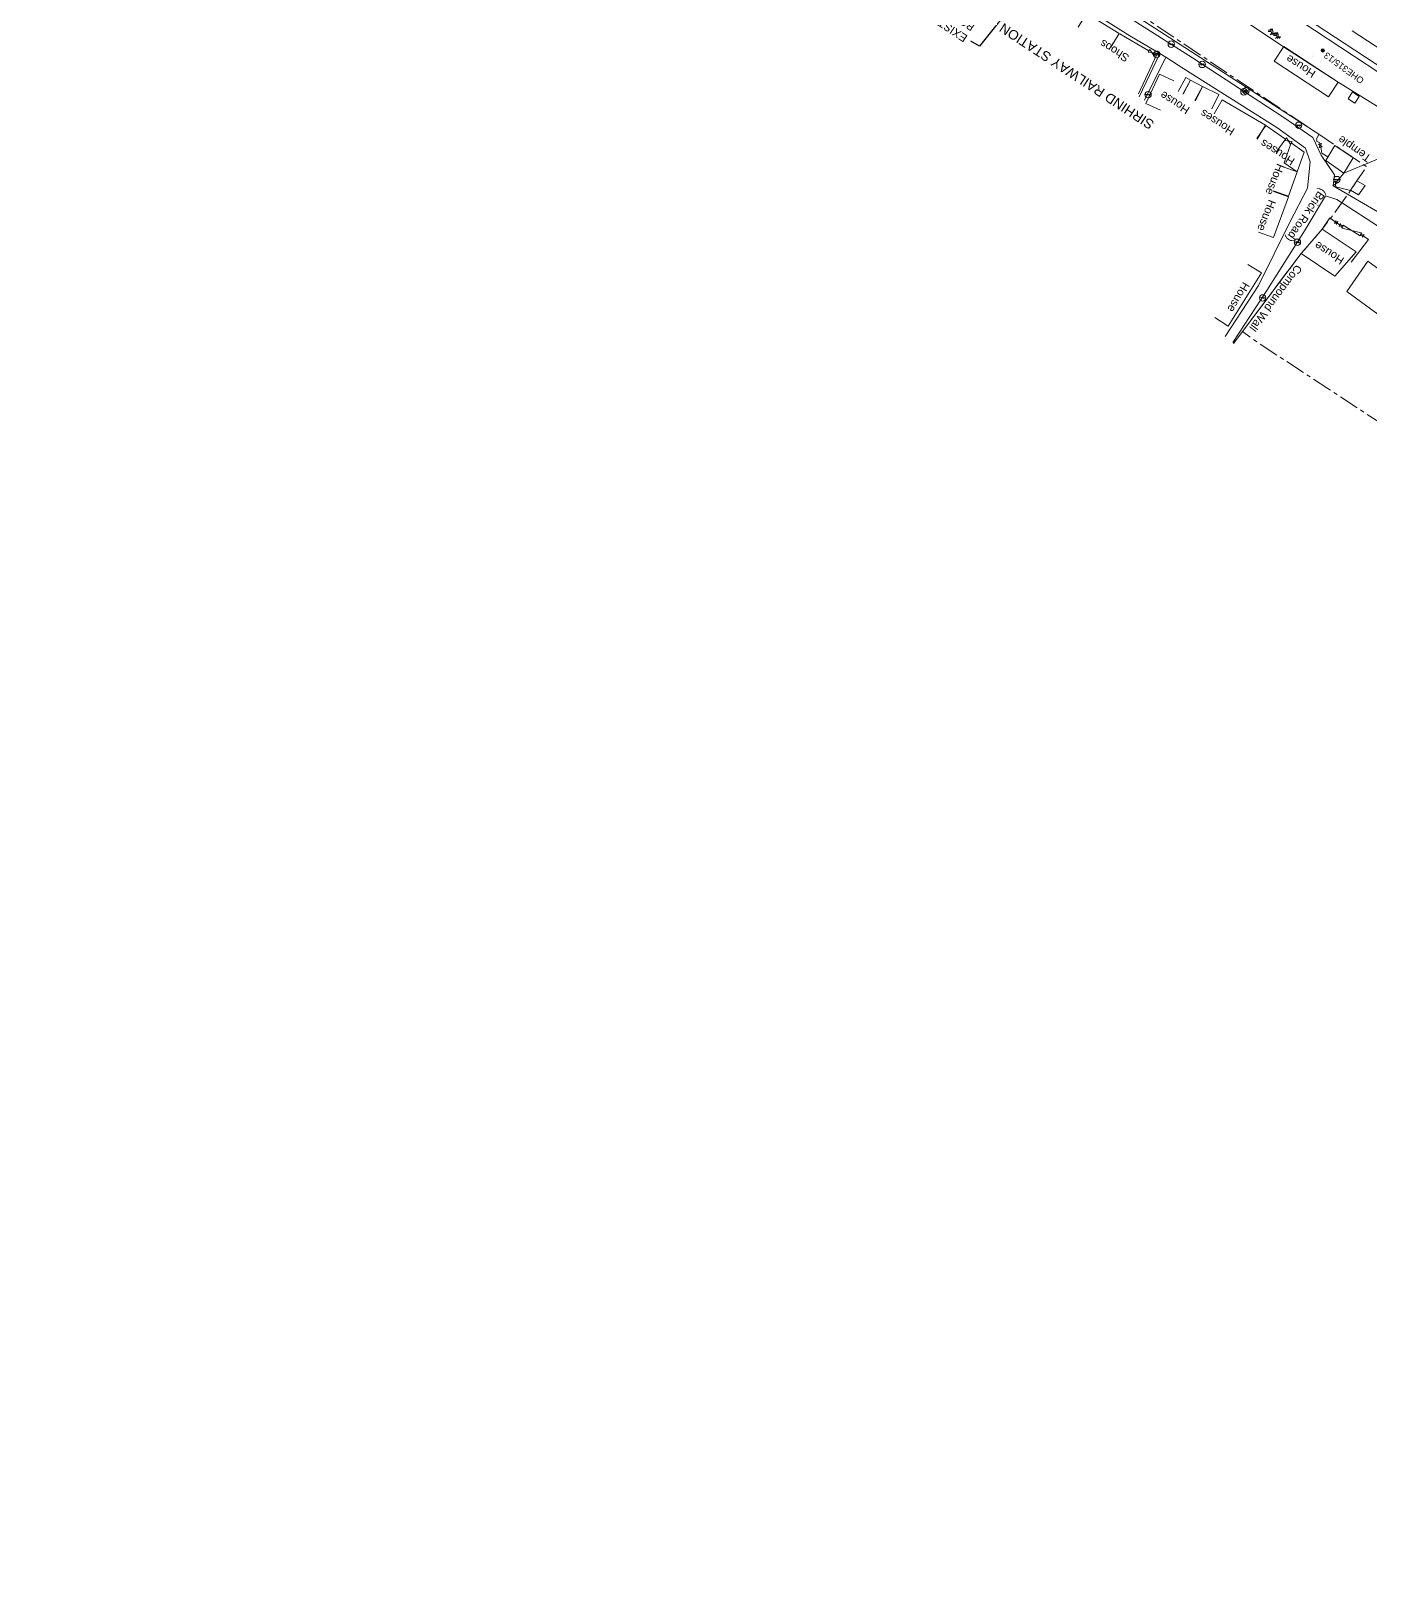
# Model space of a CAD drawing. Header units: metres. Extents: x 628572 to 633121, y 3388024 to 3391117.
# Drawn here: x 631983.4 to 632401.9, y 3388323.6 to 3388808.9 of the extents above; entities that cross this region are included whole.
import ezdxf
from ezdxf.enums import TextEntityAlignment as Align

# ---------------------------------------------------------------- set-up
doc = ezdxf.new("R2010")
doc.units = ezdxf.units.M
doc.header["$MEASUREMENT"] = 0
doc.linetypes.add('CENTER', pattern=[2, 1.25, -0.25, 0.25, -0.25])
doc.linetypes.add('DASHED', pattern=[0.75, 0.5, -0.25])
for name, color, linetype, lineweight in [('Commercial Building Pucca', 251, 'Continuous', 0), ('Commercial Building Semipucca', 251, 'Continuous', 0), ('Compound Wall', 251, 'Continuous', 0), ('Electric Pole', 251, 'Continuous', 0), ('Existing IR Track', 143, 'Continuous', 0), ('Existing Railway Boundary', 7, 'CENTER', 0), ('Gate', 251, 'Continuous', 0), ('Grill', 251, 'Continuous', 0), ('OHE MAST', 8, 'Continuous', 0), ('Platform', 251, 'Continuous', 0), ('Religious_Place', 251, 'Continuous', 0), ('Residential Building Pucca', 251, 'Continuous', 0), ('Residential Building Semipucca', 251, 'Continuous', 0), ('Subroad Edge', 34, 'Continuous', 0), ('Tap', 8, 'Continuous', 0), ('Telephone_Pole', 8, 'Continuous', 0), ('Text', 251, 'Continuous', 0), ('Village Name', 251, 'Continuous', 0)]:
    doc.layers.add(name, color=color, linetype=linetype, lineweight=lineweight)
doc.layers.add('IR PROPOSALS', color=190, linetype='Continuous')
doc.styles.add('notes', font='romans.shx', dxfattribs={"height": 2})
doc.styles.get("Standard").update_dxf_attribs({"font": 'arial.ttf'})
doc.styles.add('Text', font='arial.ttf', dxfattribs={"height": 2})
doc.styles.add('Vill txt', font='arial.ttf', dxfattribs={"height": 3})
doc.dimstyles.new('ISO-25', dxfattribs={"dimtxt": 2.5, "dimasz": 2.5, "dimexe": 1.25, "dimexo": 0.625, "dimtad": 1, "dimtxsty": 'Standard', "dimcen": 2.5, "dimadec": 0, "dimazin": 0, "dimtfac": 1, "dimtmove": 0, "dimatfit": 3, "dimfxl": 1, "dimarcsym": 0})

# ---------------------------------------------------------------- blocks, each defined once
blk = doc.blocks.new('GT')
at = {"layer": 'Gate'}
for p, q in [((-0.5, -0.5), (-0.5, 0.5)), ((-0.5, 0.5), (0.5, -0.5)), ((0.5, 0.5), (0.5, -0.5))]:
    blk.add_line(p, q, dxfattribs=at)
at = {"layer": 'Gate', "flags": 128}
blk.add_lwpolyline([(0.5, 0.5), (-0.5, -0.5)], dxfattribs=at)
blk = doc.blocks.new('EP')
blk.add_hatch(color=8).paths.add_polyline_path([(0.31, -0.24), (0.31, 0), (-0.31, -0.19), (-0.31, 0.07), (-0.93, -0.01), (-0.21, 0.16), (-0.21, -0.05), (0.43, 0.15), (0.41, -0.1), (0.94, -0.01)])
at = {"color": 8}
for p, q in [((-0.93, -0.01), (-0.21, 0.16)), ((-0.31, 0.07), (-0.93, -0.01)), ((-0.31, -0.19), (-0.31, 0.07)), ((0.31, 0), (-0.31, -0.19)), ((-0.21, 0.16), (-0.21, -0.05)), ((-0.21, -0.05), (0.43, 0.15)), ((0.31, -0.24), (0.31, 0)), ((0.43, 0.15), (0.41, -0.1)), ((0.94, -0.01), (0.31, -0.24)), ((0.41, -0.1), (0.94, -0.01))]:
    blk.add_line(p, q, dxfattribs=at)
blk.add_circle((0, 0), 1, dxfattribs=at)
blk = doc.blocks.new('TAP')
at = {"layer": 'Tap', "color": 8}
for p, q in [((-0.32, 0), (0.32, 0)), ((-1.01, -0.33), (0.24, -0.33)), ((-1.01, -0.75), (-0.18, -0.75)), ((-0.37, -0.12), (-0.37, -0.05)), ((-0.1, -0.17), (-0.32, -0.17)), ((-0.05, -0.22), (-0.05, -0.33)), ((0.03, -0.95), (0.03, -1.32)), ((0.03, -1.32), (0.45, -1.32)), ((0.05, -0.22), (0.05, -0.33)), ((0.1, -0.17), (0.32, -0.17)), ((0.37, -0.12), (0.37, -0.05)), ((0.45, -0.54), (0.45, -1.32))]:
    blk.add_line(p, q, dxfattribs=at)
at = {"layer": 'Tap', "color": 8, "linetype": 'DASHED'}
for p, q in [((-0.37, -1.72), (0.03, -1.32)), ((0.24, -1.32), (0.24, -1.72)), ((0.85, -1.72), (0.45, -1.32))]:
    blk.add_line(p, q, dxfattribs=at)
at = {"layer": 'Tap', "color": 8}
for centre, radius, start, end in [((-0.32, -0.05), 0.0499, 90, 180), ((0.32, -0.05), 0.0499, 0, 90), ((-0.32, -0.12), 0.0499, 180, 270), ((-0.18, -0.95), 0.208, 0, 90), ((-0.1, -0.22), 0.0499, 0, 90), ((0.1, -0.22), 0.0499, 90, 180), ((0.24, -0.54), 0.208, 0, 90), ((0.32, -0.12), 0.0499, 270, 0)]:
    blk.add_arc(centre, radius, start, end, dxfattribs=at)
at = {"layer": 'Tap', "color": 8, "ltscale": 5, "style": 'notes'}
blk.add_text('TAP', height=0.25, rotation=180, dxfattribs=at).set_placement((1.12, -1.15, -147.73))
blk = doc.blocks.new('TP')
at = {"layer": 'Telephone_Pole'}
blk.add_hatch(color=8, dxfattribs=at).paths.add_polyline_path([(0.49, 0.08, -0.516403), (0.5, 0.04, 0.157799), (0.42, -0.19, 0.257253), (0.43, -0.21), (0.7, -0.4, 0.297943), (0.73, -0.4, 0.213635), (0.94, -0.09, 0.292624), (0.86, 0.1, 0.314672), (-0.86, 0.1, 0.297888), (-0.94, -0.1, 0.205841), (-0.73, -0.4, 0.297943), (-0.7, -0.4), (-0.43, -0.21, 0.257253), (-0.42, -0.19, 0.155164), (-0.5, 0.04, -0.510878), (-0.49, 0.08, -0.167449)])
at = {"layer": 'Telephone_Pole', "color": 8}
for p, q in [((-0.7, -0.4), (-0.43, -0.21)), ((0.7, -0.4), (0.43, -0.21))]:
    blk.add_line(p, q, dxfattribs=at)
blk.add_circle((0, 0), 1.03, dxfattribs=at)
for centre, radius, start, end in [((0.01, -1.13), 1.5, 55.3659, 125.2353), ((-0.48, 0.05), 0.0243, 109.2181, 217.464), ((-0.82, -0.21), 0.402, 2.1844, 37.464), ((0.01, -1.34), 1.5, 71.1943, 109.2181), ((0.82, -0.21), 0.402, 141.9464, 177.8156), ((0.48, 0.06), 0.0243, 321.9464, 71.1943), ((0.75, -0.06), 0.194, 350.1231, 55.3659), ((-0.44, -0.19), 0.0258, 304.4776, 2.1844), ((0.44, -0.19), 0.0258, 177.8156, 235.5224), ((0.72, -0.38), 0.0258, 235.5224, 301.8866), ((0.49, -0.01), 0.462, 301.8866, 350.1231)]:
    blk.add_arc(centre, radius, start, end, dxfattribs=at)
for p in [(-0.44, -0.22), (0.44, -0.22)]:
    blk.add_point(p, dxfattribs=at)
blk = doc.blocks.new('OHE MAST')
h = blk.add_hatch(color=256)
edge = h.paths.add_edge_path()
edge.add_arc((0, 0), 0.514, 0, 360)
at = {"const_width": 0.01, "flags": 128}
for points in [[(1.5, 3.5), (1.5, 2), (-1.5, 2), (-1.5, 3.5)], [(0, 2), (0, 0)]]:
    blk.add_lwpolyline(points, dxfattribs=at)
blk.add_circle((0, 0), 0.514)

msp = doc.modelspace()

# ---------------------------------------------------------------- hatches: boundary and pattern name
at = {"layer": 'IR PROPOSALS'}
h = msp.add_hatch(dxfattribs=at)
h.set_pattern_fill('ANSI31', color=256, scale=80, angle=45)
h.set_pattern_definition([(90, (0, -1000), (-10, 2e-15), [])])
h.paths.add_polyline_path([(632210.59, 3388962.71), (632203.9, 3388952.55), (632209.59, 3388947.88), (632222.86, 3388937.63), (632240.29, 3388925.48), (632256.89, 3388913.88), (632778.9, 3388571.14), (632780.92, 3388574.2), (632666.97, 3388659.27, 0.015097), (632580.52, 3388719.84)])
h.paths.add_polyline_path([(632596.21, 3388702.59), (632537.66, 3388740.62), (632535.54, 3388737.36), (632594.09, 3388699.34)], flags=24)

# ---------------------------------------------------------------- linework, layer by layer
at = {"layer": 'Commercial Building Pucca', "flags": 128}
msp.add_lwpolyline([(632310.5, 3388810.14), (632313.12, 3388814.4), (632323.32, 3388808.13), (632320.71, 3388803.87)], dxfattribs=at)
at = {"layer": 'Commercial Building Semipucca', "flags": 128}
msp.add_lwpolyline([(632341.73, 3388789.99), (632344.07, 3388794.4), (632345.59, 3388793.6), (632343.25, 3388789.18)], dxfattribs=at)
at = {"layer": 'Compound Wall', "flags": 128}
for points in [[(632385.66, 3388776.64), (632347.02, 3388801.66), (632317.13, 3388821.02)], [(632323.49, 3388808.03), (632328.81, 3388804.92), (632332.57, 3388802.71)], [(632334.99, 3388801.61), (632329.32, 3388789.27)], [(632386.01, 3388773.64), (632385.9, 3388774.09), (632384.99, 3388774.35), (632384.99, 3388774.88), (632384.9, 3388775.14), (632385.66, 3388776.64)], [(632388.49, 3388769.61), (632386.6, 3388770.8), (632386.25, 3388772.61)], [(632420.1, 3388774.25), (632415.77, 3388773.75), (632393.48, 3388764.55)], [(632391.15, 3388761.77), (632393.48, 3388764.55)], [(632395.54, 3388759.11), (632390.49, 3388760.34)], [(632386.71, 3388746.97), (632389.1, 3388750.52), (632390.73, 3388749.28)], [(632391.42, 3388748.98), (632392.23, 3388748.3)], [(632395.74, 3388736.73), (632401.17, 3388743.74), (632399.53, 3388744.94)], [(632359.03, 3388711.33), (632380.08, 3388739.4)]]:
    msp.add_lwpolyline(points, dxfattribs=at)
at = {"layer": 'Existing IR Track', "flags": 128}
for points in [[(632409.94, 3388794.37), (632393.51, 3388805.15), (632376.73, 3388816.15)], [(632752.79, 3388575.08), (632739.95, 3388583.52), (632723.46, 3388594.33), (632706.35, 3388605.55), (632688.93, 3388616.97), (632679.15, 3388623.33), (632668.79, 3388630.07), (632650.33, 3388642.15), (632631.93, 3388654.19), (632619.37, 3388662.43), (632606.88, 3388670.63), (632590.29, 3388681.5), (632573.72, 3388692.36), (632555.27, 3388704.47), (632536.83, 3388716.57), (632520.28, 3388727.42), (632503.75, 3388738.26), (632488, 3388748.59), (632472.29, 3388758.9), (632457.11, 3388768.87), (632441.98, 3388778.81), (632427.37, 3388788.4), (632412.78, 3388797.99), (632396.04, 3388808.99)]]:
    msp.add_lwpolyline(points, dxfattribs=at)
at = {"layer": 'Existing Railway Boundary', "ltscale": 5, "flags": 128}
msp.add_lwpolyline([(631983.38, 3389039.03), (631997.78, 3389029.42), (631998.05, 3389028.42), (632017.69, 3389013.38), (632054.76, 3388986.91), (632106.63, 3388955.86), (632154.95, 3388925.1), (632230.87, 3388876), (632261.28, 3388857.07), (632290.54, 3388840.27), (632385.66, 3388776.64), (632400.57, 3388766.54), (632397.54, 3388762.12), (632395.54, 3388759.11), (632389.3, 3388750.37), (632386.71, 3388746.97), (632380.08, 3388739.4), (632361.83, 3388715.06), (632365.14, 3388712.58), (632373.83, 3388706.87), (632388.43, 3388697.28), (632403.56, 3388687.34), (632418.79, 3388677.34), (632434.5, 3388667.03), (632450.25, 3388656.7), (632466.79, 3388645.86), (632483.32, 3388635.01), (632501.76, 3388622.91), (632520.25, 3388610.78), (632536.82, 3388599.92), (632553.36, 3388589.08), (632565.85, 3388580.89), (632578.47, 3388572.6), (632596.92, 3388560.53), (632615.49, 3388548.37), (632635.6, 3388535.3), (632652.84, 3388524), (632669.99, 3388512.74), (632686.41, 3388501.99), (632696.81, 3388495.16), (632732.87, 3388550.06), (632815.55, 3388494.31), (632865.83, 3388462.67), (632954.79, 3388408.18), (633025.15, 3388369.9), (633056.73, 3388353.89), (633065.14, 3388349.01), (633088.59, 3388329), (633094.78, 3388323.6)], dxfattribs=at)
at = {"layer": 'Grill', "flags": 128}
msp.add_lwpolyline([(632420.29, 3388774.52), (632415.07, 3388778.11), (632406.15, 3388783.99), (632391.67, 3388792.88), (632374.65, 3388803.98), (632327.45, 3388835.64), (632316.74, 3388842.72), (632313.48, 3388837.83)], dxfattribs=at)
at = {"layer": 'Platform', "flags": 128}
msp.add_lwpolyline([(632211.46, 3388922.39), (632218.44, 3388917.98), (632278.92, 3388878.36), (632282.4, 3388876.08), (632284.83, 3388874.47), (632310.03, 3388857.89), (632311.67, 3388856.89), (632342.18, 3388836.86), (632376.04, 3388814.62), (632408.99, 3388792.96), (632438.12, 3388773.84), (632468.84, 3388753.74), (632501.07, 3388732.48), (632533.13, 3388711.49), (632576.57, 3388682.93), (632581.67, 3388679.56), (632603.08, 3388665.48), (632628.62, 3388648.69), (632664.94, 3388624.82), (632672.88, 3388619.67), (632677.9, 3388616.29), (632675.44, 3388612.68), (632670.49, 3388616.1)], dxfattribs=at)
at = {"layer": 'Religious_Place', "flags": 128}
msp.add_lwpolyline([(632393.48, 3388764.55), (632387.83, 3388768.47), (632390.68, 3388773.19), (632396.34, 3388769.26), (632393.48, 3388764.55)], close=True, dxfattribs=at)
at = {"layer": 'Residential Building Pucca', "flags": 128}
for points in [[(632371.7, 3388799.46), (632374.69, 3388804.03), (632391.67, 3388792.88), (632388.68, 3388788.31), (632371.7, 3388799.46)], [(632378.86, 3388764.96), (632381.03, 3388771.11), (632377.05, 3388773.95), (632374.86, 3388767.74), (632378.86, 3388764.96)], [(632395.53, 3388759.2), (632397.99, 3388757.79), (632400.12, 3388760.65), (632397.54, 3388762.12), (632395.53, 3388759.2)], [(632380.08, 3388739.4), (632386.71, 3388746.97), (632397.27, 3388739.91), (632390.62, 3388732.32), (632380.08, 3388739.4)], [(632415.36, 3388712.24), (632421.92, 3388721.73), (632400.91, 3388737.07), (632394.36, 3388727.58), (632415.36, 3388712.24)]]:
    msp.add_lwpolyline(points, close=True, dxfattribs=at)
for points in [[(632336.18, 3388784.15), (632331.64, 3388786.24), (632335.84, 3388795.42), (632340.39, 3388793.34)], [(632343.21, 3388789.2), (632345.59, 3388793.6), (632349.27, 3388791.6), (632346.89, 3388787.21)], [(632347.07, 3388787.12), (632349.27, 3388791.6), (632354.41, 3388789.07), (632352.21, 3388784.59)], [(632352.92, 3388783.04), (632355.44, 3388787.36), (632368.96, 3388779.45), (632366.43, 3388775.14)], [(632366.24, 3388775.36), (632369.12, 3388779.44), (632375.2, 3388775.16), (632372.31, 3388771.07)], [(632374.14, 3388766.61), (632378.86, 3388764.96), (632376.17, 3388757.31), (632371.45, 3388758.97)], [(632371.52, 3388758.83), (632376.21, 3388757.1), (632371.5, 3388744.38), (632366.81, 3388746.11)], [(632363.45, 3388736.01), (632367.7, 3388733.38), (632357.37, 3388716.74), (632353.12, 3388719.38)]]:
    msp.add_lwpolyline(points, dxfattribs=at)
at = {"layer": 'Residential Building Semipucca', "flags": 128}
msp.add_lwpolyline([(632396.92, 3388786.41), (632398.21, 3388788.49), (632396.13, 3388789.87), (632394.83, 3388787.76), (632396.92, 3388786.41)], close=True, dxfattribs=at)
at = {"layer": 'Subroad Edge', "flags": 128}
for points in [[(632203.26, 3388890.37), (632228.7, 3388874.46), (632248.09, 3388862.09), (632303.41, 3388828.13), (632328.74, 3388811.56), (632346.14, 3388800.58), (632374.7, 3388781.85), (632383.81, 3388775.65), (632386.34, 3388770.12), (632390.54, 3388763.94), (632390.14, 3388760.58), (632407.87, 3388750.25), (632426.6, 3388738.72)], [(632356.4, 3388713.47), (632366.83, 3388729.41), (632376.6, 3388749.18), (632382.06, 3388759.78), (632382.91, 3388768.05), (632381.49, 3388772.35), (632372.53, 3388778.8), (632343.46, 3388797.11), (632337.81, 3388800.73), (632335.93, 3388801.93), (632326.62, 3388807.45), (632300.75, 3388823.72), (632282.34, 3388835.26), (632279.37, 3388837.08), (632245.62, 3388858.33), (632235.54, 3388865.11), (632232.97, 3388866.72), (632226.47, 3388870.78), (632200.81, 3388886.85)], [(632329.54, 3388788.3), (632335.93, 3388801.93)], [(632331.23, 3388787.31), (632337.81, 3388800.73)], [(632424.3, 3388734.99), (632405.71, 3388746.9), (632391.25, 3388756.3), (632387.75, 3388757.38), (632381.35, 3388746.83), (632369.37, 3388727.88), (632358.82, 3388711.64)]]:
    msp.add_lwpolyline(points, dxfattribs=at)

# ---------------------------------------------------------------- block references
at = {"layer": 'Compound Wall'}
for p, xscale, zscale, rotation in [((632391.07, 3388749.13), 0.7527954571797142, 0.8676378606191145, 335.9958025687952), ((632392.66, 3388748.08), 0.9769503571422425, 0.9884079912375469, 331.9958025687893), ((632395.9, 3388746.64), 6.105907713032106, 2.471013499160234, 156.9958025688047)]:
    msp.add_blockref('GT', p, dxfattribs=dict(at, xscale=xscale, zscale=zscale, rotation=rotation))
at = {"layer": 'Electric Pole'}
for p in [(632339.53, 3388804.8), (632349.21, 3388798.46), (632362.88, 3388790.22), (632332.31, 3388789.04), (632362.23, 3388789.9), (632379.34, 3388779.47), (632379.36, 3388779.49), (632391.27, 3388762.5), (632378.93, 3388742.94), (632378.95, 3388742.96), (632368.09, 3388725.56)]:
    msp.add_blockref('EP', p, dxfattribs=at)
at = {"layer": 'Gate'}
for p, xscale, zscale, rotation in [((632333.48, 3388802.18), 2.107045561943203, 1.451566588876722, 329.9958025688091), ((632376.18, 3388774.53), 2.097091795663691, 1.448133901151303, 325.9958025688038), ((632386.13, 3388773.13), 1.063372464999661, 1.031199527249533, 102.9958025687987), ((632390.82, 3388761.06), 1.579011399888588, 1.256587203455688, 64.99580256880596), ((632399.12, 3388745.18), 0.9644091456768493, 0.9820433522390187, 149.9958025688105)]:
    msp.add_blockref('GT', p, dxfattribs=dict(at, xscale=xscale, zscale=zscale, rotation=rotation))
at = {"layer": 'OHE MAST', "color": 2, "rotation": 143.3908318566117}
msp.add_blockref('OHE MAST', (632386.87, 3388802.85), dxfattribs=at)
at = {"layer": 'Tap'}
for p in [(632370.85, 3388809.47), (632372.51, 3388808.3)]:
    msp.add_blockref('TAP', p, dxfattribs=at)
at = {"layer": 'Telephone_Pole'}
msp.add_blockref('TP', (632334.99, 3388801.61), dxfattribs=at)

# ---------------------------------------------------------------- texts
at = {"layer": 'Existing Railway Boundary', "linetype": 'Continuous', "insert": (632236.18, 3388830.78), "char_height": 2.5, "width": 46.2535, "attachment_point": 3, "rotation": 146.5}
msp.add_mtext('\\pxql;EXISTING RAILWAY BOUNDARY', dxfattribs=at)
at = {"layer": 'OHE MAST'}
msp.add_text('OHE315/13', height=2, rotation=144, dxfattribs=at).set_placement((632388.16, 3388802.45), align=Align.RIGHT)
at = {"layer": 'Subroad Edge', "style": 'Text'}
msp.add_text('(Brick Road)', height=2.5, rotation=235.3798, dxfattribs=at).set_placement((632386.17, 3388760.06))
at = {"layer": 'Text'}
for s, rotation, p in [('Shops', 148.1141, (632326.66, 3388801.17)), ('House', 147.454, (632384.9, 3388796.2)), ('House', 147.454, (632345.55, 3388784.86)), ('Houses', 147.454, (632359.6, 3388778.21)), ('Houses', 147.454, (632378.39, 3388768.85)), ('Temple', 145.2284, (632402.26, 3388769.77)), ('House', 248.2507, (632372.66, 3388767.72)), ('House', 248.6886, (632370.04, 3388756.46)), ('House', 147.454, (632393.8, 3388737.9)), ('Compound Wall', 233.1324, (632378.64, 3388736.16)), ('House', 239.8748, (632362.03, 3388730.75))]:
    msp.add_text(s, height=2.5, rotation=rotation, dxfattribs=at).set_placement(p)
at = {"layer": 'Village Name', "style": 'Vill txt'}
msp.add_text('SIRHIND RAILWAY STATION', height=3, rotation=146.7153, dxfattribs=at).set_placement((632310.01, 3388794.75), align=Align.MIDDLE_CENTER)

# ---------------------------------------------------------------- leaders
at = {"layer": 'Existing Railway Boundary', "linetype": 'Continuous', "ltscale": 5}
msp.add_leader([(632302.26, 3388832.43), (632279.6, 3388804.17), (632276.92, 3388805.71)], dimstyle='ISO-25', override={"dimtxt": 3, "dimasz": 2.5, "dimgap": 0.625, "dimtad": 0, "dimdec": 3, "dimzin": 2, "dimtdec": 3}, dxfattribs=at)

doc.saveas('drawing.dxf')
